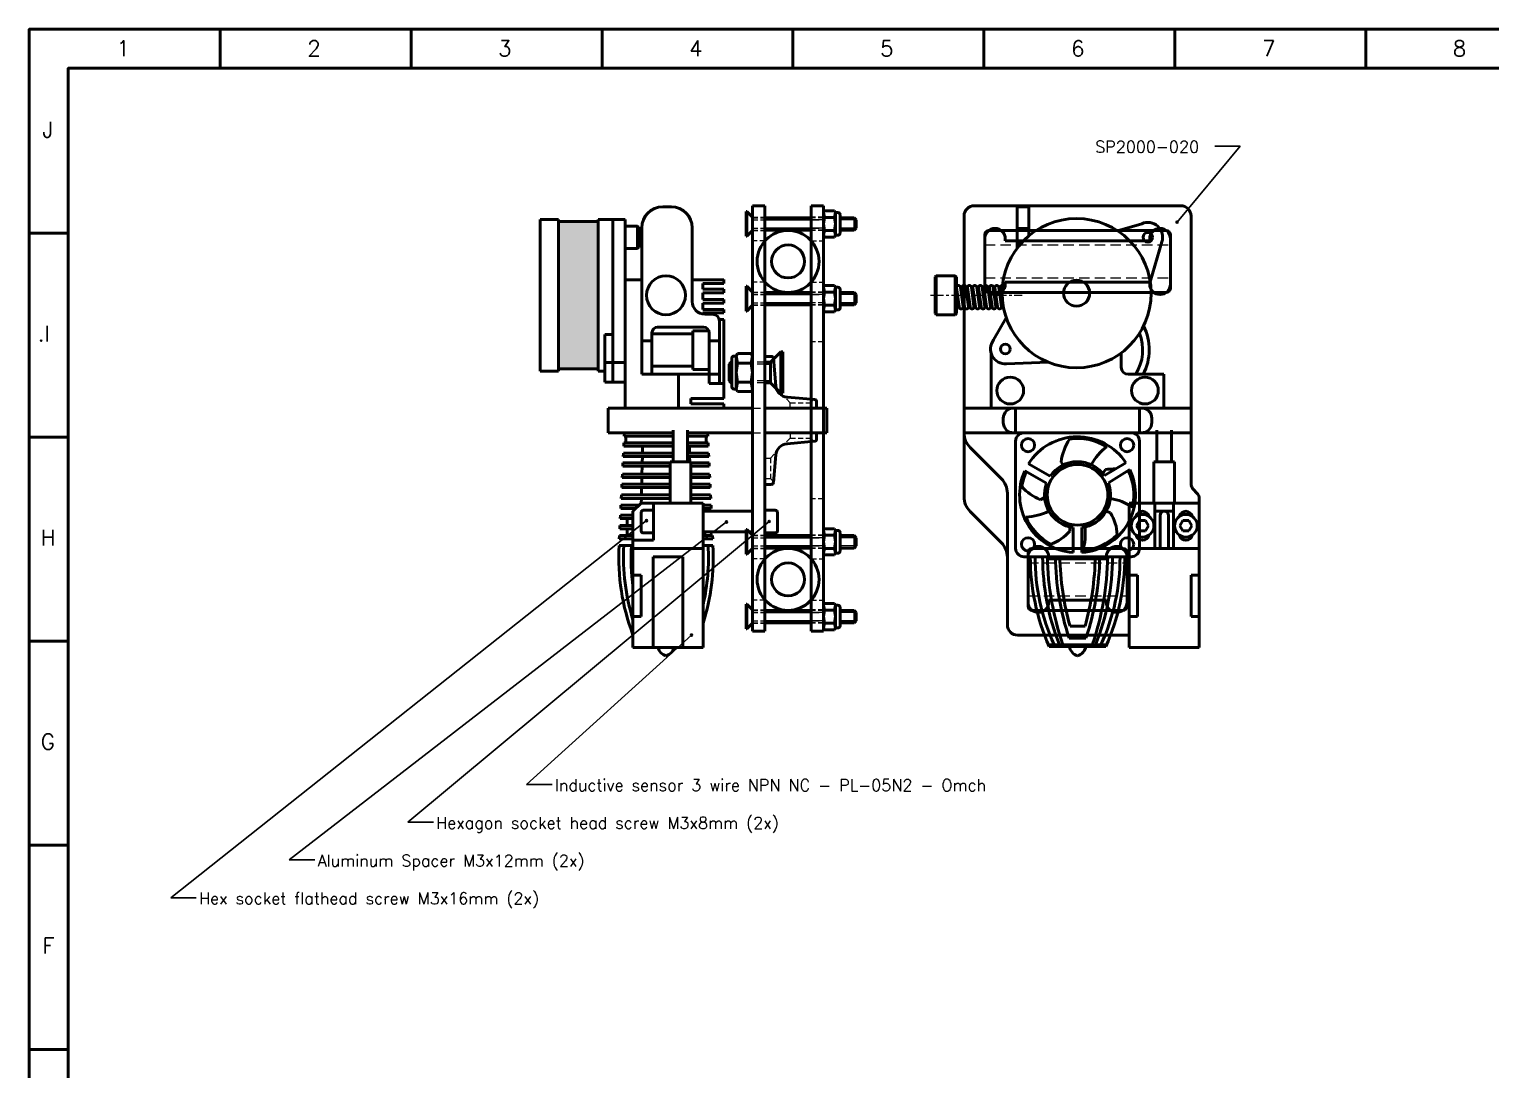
# Model space of a CAD drawing. Extents: x 22869 to 23563, y -7306 to -6812.
# Drawn here: x 22869.2 to 23223.3, y -7063.9 to -6811.9 of the extents above; entities that cross this region are included whole.
import ezdxf

# ---------------------------------------------------------------- set-up
doc = ezdxf.new("R2010")
doc.units = 0
doc.linetypes.add('CENTER', pattern=[50.8, 31.75, -6.35, 6.35, -6.35])
doc.linetypes.add('DASHED', pattern=[19.05, 12.7, -6.35])
for name, color, linetype, lineweight in [('Centro', 1, 'CENTER', 15), ('Cooler', 7, 'Continuous', 50), ('Extrusora', 4, 'Continuous', 50), ('Fixação e Transmissão', 5, 'Continuous', 50), ('Guias', 30, 'Continuous', 50), ('Hotend', 4, 'Continuous', 50), ('Linha tracejada', 254, 'DASHED', 15), ('Perfis e Cantoneiras', 2, 'Continuous', 50), ('Peças Usinadas', 120, 'Continuous', 50)]:
    doc.layers.add(name, color=color, linetype=linetype, lineweight=lineweight)
doc.layers.add('Cotas', color=90, linetype='Continuous')
doc.layers.add('Hachura', color=9, linetype='Continuous')
doc.styles.get("Standard").update_dxf_attribs({"font": 'romans.shx'})

msp = doc.modelspace()

# ---------------------------------------------------------------- hatches: boundary and pattern name
at = {"layer": 'Cotas'}
h = msp.add_hatch(color=256, dxfattribs=at)
h.dxf.hatch_style = 1
h.paths.add_polyline_path([(23147.556, -6858.635, 0.2411741), (23147.449, -6858.426, 0.6113775), (23147.039, -6858.635, 1), (23147.556, -6858.635)])
h = msp.add_hatch(color=256, dxfattribs=at)
h.dxf.hatch_style = 1
h.paths.add_polyline_path([(23018.996, -6930.908, 0.2411741), (23018.888, -6930.698, 0.6113775), (23018.479, -6930.908, 1), (23018.996, -6930.908)])
h = msp.add_hatch(color=256, dxfattribs=at)
h.dxf.hatch_style = 1
h.paths.add_polyline_path([(23038.393, -6931.235, 0.2411741), (23038.285, -6931.026, 0.6113775), (23037.876, -6931.235, 1), (23038.393, -6931.235)])
h = msp.add_hatch(color=256, dxfattribs=at)
h.dxf.hatch_style = 1
h.paths.add_polyline_path([(23048.708, -6931.107, 0.2411741), (23048.601, -6930.897, 0.6113775), (23048.191, -6931.107, 1), (23048.708, -6931.107)])
h = msp.add_hatch(color=256, dxfattribs=at)
h.dxf.hatch_style = 1
h.paths.add_polyline_path([(23029.915, -6958.63, 0.2411741), (23029.808, -6958.42, 0.6113775), (23029.398, -6958.63, 1), (23029.915, -6958.63)])
at = {"layer": 'Extrusora'}
h = msp.add_hatch(color=256, dxfattribs=at)
h.dxf.hatch_style = 1
h.paths.add_polyline_path([(22997.44, -6858.509), (22997.44, -6876.344), (23007.013, -6876.344), (23007.013, -6858.509), (22997.44, -6858.509)])
h = msp.add_hatch(color=256, dxfattribs=at)
h.dxf.hatch_style = 1
h.paths.add_polyline_path([(22997.44, -6876.344), (22997.44, -6894.178), (23007.013, -6894.178), (23007.013, -6876.344), (22997.44, -6876.344)])

# ---------------------------------------------------------------- linework, layer by layer
at = {"layer": 'Centro', "ltscale": 0.1}
msp.add_line((23087.543, -6876.344), (23109.755, -6876.344), dxfattribs=at)
at = {"layer": 'Cooler'}
for p, q in [((23108.181, -6937.651), (23108.181, -6911.651)), ((23110.181, -6909.651), (23136.181, -6909.651)), ((23138.181, -6937.651), (23138.181, -6911.651)), ((23115.685, -6921.834), (23110.381, -6918.879)), ((23116.559, -6920.148), (23111.311, -6917.151)), ((23119.714, -6917.432), (23119.208, -6916.718)), ((23129.95, -6918.565), (23129.314, -6919.501)), ((23129.708, -6920.011), (23134.894, -6916.907)), ((23130.659, -6921.786), (23135.834, -6918.563)), ((23115.204, -6925.348), (23114.154, -6925.871)), ((23130.129, -6928.633), (23131.137, -6929.041)), ((23121.338, -6932.444), (23121.338, -6933.429)), ((23122.114, -6932.588), (23122.114, -6938.652)), ((23122.114, -6932.588), (23122.114, -6938.652)), ((23122.114, -6932.588), (23122.114, -6938.652)), ((23122.114, -6932.588), (23122.114, -6938.652)), ((23124.248, -6932.588), (23124.248, -6938.652)), ((23124.248, -6932.588), (23124.248, -6938.652)), ((23124.248, -6932.588), (23124.248, -6938.652)), ((23124.248, -6932.588), (23124.248, -6938.652)), ((23124.995, -6932.451), (23124.995, -6935.42)), ((23110.181, -6939.651), (23136.181, -6939.651))]:
    msp.add_line(p, q, dxfattribs=at)
for centre, radius in [((23111.181, -6912.651), 1.6), ((23135.181, -6912.651), 1.6), ((23123.181, -6924.651), 7.34), ((23111.181, -6936.651), 1.6), ((23135.181, -6936.651), 1.6)]:
    msp.add_circle(centre, radius, dxfattribs=at)
for centre, radius, start, end in [((23110.181, -6911.651), 2, 90, 180), ((23123.181, -6924.651), 14.041, 33.46937, 147.71276), ((23132.192, -6918.32), 13.083, 146.83369, 172.96727), ((23123.181, -6924.651), 13.627, 58.55471, 98.18665), ((23136.181, -6911.651), 2, 360, 90), ((23138.163, -6923.759), 13.311, 126.25777, 151.26445), ((23123.181, -6924.651), 14.041, 155.72926, 265.64284), ((23123.181, -6924.651), 13.627, 155.87698, 171.62844), ((23123.181, -6924.651), 8.008, 35.40626, 145.78797), ((23123.181, -6924.651), 14.041, 274.35716, 25.69448), ((23132.005, -6931.375), 12.974, 88.30526, 99.11667), ((23123.181, -6924.651), 13.627, 347.27172, 25.50472), ((23118.649, -6914.92), 11.837, 220.87987, 247.68479), ((23123.181, -6924.651), 8.008, 159.40502, 262.34462), ((23123.181, -6924.651), 8.008, 277.65538, 20.96237), ((23129.439, -6937.774), 12.325, 55.19447, 82.08081), ((23109.574, -6913.975), 16.128, 273.9172, 294.44357), ((23122.44, -6934.634), 10.34, 1.6986, 32.74614), ((23123.181, -6924.651), 13.627, 203.41186, 241.73855), ((23111.985, -6924.966), 12.614, 292.09042, 317.85989), ((23123.181, -6924.651), 13.627, 275.14613, 314.75689), ((23113.189, -6934.393), 11.851, 341.14274, 355.02797), ((23110.181, -6937.651), 2, 180, 270), ((23136.181, -6937.651), 2, 270, 360)]:
    msp.add_arc(centre, radius, start, end, dxfattribs=at)
at = {"layer": 'Cotas'}
for p, q in [((23147.298, -6858.635), (23162.579, -6840.206)), ((23162.579, -6840.206), (23156.404, -6840.206)), ((23018.737, -6930.908), (22903.466, -7022.232)), ((23038.134, -6931.235), (22932.203, -7013.09)), ((23048.449, -6931.107), (22960.94, -7003.947)), ((23029.656, -6958.63), (22989.677, -6994.804)), ((22989.677, -6994.804), (22995.852, -6994.804)), ((22960.94, -7003.947), (22967.115, -7003.947)), ((22932.203, -7013.09), (22938.379, -7013.09)), ((22903.466, -7022.232), (22909.642, -7022.232))]:
    msp.add_line(p, q, dxfattribs=at)
for centre in [(23147.298, -6858.635), (23018.737, -6930.908), (23038.134, -6931.235), (23048.449, -6931.107), (23029.656, -6958.63)]:
    msp.add_circle(centre, 0.259, dxfattribs=at)
at = {"layer": 'Extrusora'}
for p, q in [((23022.668, -6854.934), (23024.765, -6854.934)), ((23108.56, -6864.904), (23108.56, -6854.934)), ((23108.56, -6854.934), (23111.365, -6854.934)), ((23111.365, -6854.934), (23111.365, -6861.963)), ((22997.44, -6857.973), (22993.013, -6857.973)), ((22993.013, -6894.715), (22993.013, -6857.973)), ((22997.44, -6894.715), (22997.44, -6857.973)), ((22997.44, -6858.509), (23007.013, -6858.509)), ((22997.44, -6858.509), (23007.013, -6858.509)), ((23007.013, -6894.715), (23007.013, -6857.973)), ((23013.551, -6857.973), (23007.013, -6857.973)), ((23010.564, -6897.356), (23010.564, -6857.973)), ((23013.551, -6897.356), (23013.551, -6857.973)), ((23013.551, -6859.578), (23016.573, -6859.578)), ((23016.573, -6859.578), (23016.855, -6859.86)), ((23016.573, -6859.578), (23016.573, -6865.05)), ((23016.855, -6859.86), (23016.855, -6864.768)), ((23017.595, -6895.468), (23017.595, -6860.007)), ((23029.837, -6877.871), (23029.837, -6860.007)), ((23111.365, -6860.133), (23108.56, -6860.133)), ((23138.758, -6859.005), (23132.859, -6860.719)), ((23016.573, -6865.05), (23013.584, -6865.05)), ((23016.855, -6864.768), (23016.573, -6865.05)), ((23108.56, -6863.635), (23109.618, -6863.635)), ((23140.807, -6873.085), (23143.624, -6863.408)), ((23013.551, -6872.57), (23017.595, -6872.57)), ((23029.837, -6872.57), (23037.455, -6872.57)), ((23037.455, -6873.488), (23037.455, -6872.521)), ((23088.961, -6871.618), (23088.679, -6871.9)), ((23088.679, -6871.9), (23088.679, -6876.344)), ((23093.544, -6871.618), (23088.961, -6871.618)), ((23088.961, -6871.618), (23088.961, -6876.344)), ((23093.826, -6871.9), (23093.544, -6871.618)), ((23093.544, -6871.618), (23093.544, -6876.344)), ((23093.826, -6876.344), (23093.826, -6871.9)), ((23032.383, -6873.488), (23037.455, -6873.488)), ((23032.383, -6874.839), (23032.383, -6873.488)), ((23032.383, -6874.839), (23037.455, -6874.839)), ((23032.383, -6875.735), (23037.455, -6875.735)), ((23032.383, -6877.323), (23032.383, -6875.735)), ((23037.455, -6875.735), (23037.455, -6874.839)), ((23088.679, -6880.787), (23088.679, -6876.344)), ((23088.961, -6881.069), (23088.961, -6876.344)), ((23093.544, -6881.069), (23093.544, -6876.344)), ((23093.826, -6876.344), (23093.826, -6880.787)), ((23093.844, -6875.239), (23093.945, -6875.239)), ((23093.85, -6874.557), (23094.488, -6879.167)), ((23094.793, -6874.413), (23095.431, -6879.027)), ((23094.907, -6875.239), (23095.275, -6875.239)), ((23095.18, -6874.557), (23095.819, -6879.167)), ((23096.123, -6874.413), (23096.762, -6879.027)), ((23096.237, -6875.239), (23096.605, -6875.239)), ((23096.51, -6874.557), (23097.149, -6879.167)), ((23097.453, -6874.413), (23098.092, -6879.027)), ((23097.567, -6875.239), (23097.935, -6875.239)), ((23097.841, -6874.557), (23098.479, -6879.167)), ((23098.783, -6874.413), (23099.422, -6879.027)), ((23098.897, -6875.239), (23099.265, -6875.239)), ((23099.171, -6874.557), (23099.809, -6879.167)), ((23100.113, -6874.413), (23100.752, -6879.027)), ((23100.228, -6875.239), (23100.595, -6875.239)), ((23100.501, -6874.557), (23101.139, -6879.167)), ((23101.443, -6874.413), (23102.082, -6879.027)), ((23101.558, -6875.239), (23101.925, -6875.239)), ((23101.831, -6874.557), (23102.469, -6879.167)), ((23102.773, -6874.413), (23103.412, -6879.027)), ((23102.888, -6875.239), (23103.255, -6875.239)), ((23103.161, -6874.557), (23103.799, -6879.167)), ((23104.104, -6874.413), (23104.742, -6879.027)), ((23104.218, -6875.239), (23104.586, -6875.239)), ((23104.491, -6874.557), (23105.129, -6879.167)), ((23032.383, -6877.323), (23037.455, -6877.323)), ((23032.383, -6878.218), (23037.455, -6878.218)), ((23032.383, -6879.747), (23032.383, -6878.218)), ((23032.383, -6879.747), (23037.455, -6879.747)), ((23037.455, -6878.218), (23037.455, -6877.323)), ((23037.455, -6880.603), (23037.455, -6879.747)), ((23093.844, -6877.448), (23094.251, -6877.448)), ((23095.213, -6877.448), (23095.581, -6877.448)), ((23096.543, -6877.448), (23096.911, -6877.448)), ((23097.873, -6877.448), (23098.241, -6877.448)), ((23099.203, -6877.448), (23099.571, -6877.448)), ((23100.533, -6877.448), (23100.901, -6877.448)), ((23101.863, -6877.448), (23102.231, -6877.448)), ((23103.193, -6877.448), (23103.561, -6877.448)), ((23104.524, -6877.448), (23104.891, -6877.448)), ((23032.383, -6880.603), (23037.455, -6880.603)), ((23032.383, -6880.873), (23032.383, -6880.603)), ((23034.75, -6880.914), (23032.881, -6880.914)), ((23036.387, -6882.18), (23037.455, -6882.18)), ((23036.441, -6897.675), (23036.441, -6882.605)), ((23037.455, -6897.675), (23037.455, -6882.18)), ((23088.961, -6881.069), (23088.679, -6880.787)), ((23093.544, -6881.069), (23088.961, -6881.069)), ((23093.826, -6880.787), (23093.544, -6881.069)), ((23102.846, -6887.16), (23105.918, -6881.841)), ((23008.637, -6897.356), (23008.637, -6885.833)), ((23008.637, -6885.833), (23010.564, -6885.833)), ((23020.075, -6895.468), (23020.075, -6885.448)), ((23020.075, -6885.697), (23029.993, -6885.697)), ((23032.586, -6884.073), (23021.45, -6884.073)), ((23029.993, -6894.286), (23029.993, -6884.916)), ((23029.993, -6884.916), (23033.854, -6884.916)), ((23033.961, -6897.675), (23033.961, -6885.448)), ((23017.595, -6887.347), (23020.075, -6887.347)), ((23033.961, -6887.347), (23036.441, -6887.347)), ((23102.267, -6895.468), (23102.267, -6890.433)), ((23133.747, -6893.777), (23133.747, -6890.307)), ((22997.44, -6894.178), (23007.013, -6894.178)), ((23008.637, -6892.591), (23013.551, -6892.591)), ((23020.075, -6893.505), (23029.993, -6893.505)), ((23029.993, -6894.286), (23033.961, -6894.286)), ((23116.031, -6892.51), (23105.961, -6892.937)), ((22997.44, -6894.715), (22993.013, -6894.715)), ((23008.637, -6894.715), (23007.013, -6894.715)), ((23013.551, -6897.356), (23008.637, -6897.356)), ((23013.551, -6897.356), (23013.551, -6903.651)), ((23036.441, -6895.468), (23017.595, -6895.468)), ((23026.486, -6903.651), (23026.486, -6895.468)), ((23033.961, -6897.675), (23037.455, -6897.675)), ((23037.455, -6901.343), (23037.455, -6897.675)), ((23102.267, -6903.651), (23102.267, -6895.468)), ((23144.095, -6895.468), (23135.438, -6895.468)), ((23144.095, -6903.651), (23144.095, -6895.468)), ((23029.475, -6901.343), (23029.475, -6902.629)), ((23029.475, -6901.343), (23037.455, -6901.343)), ((23013.551, -6903.651), (23037.455, -6903.651)), ((23029.475, -6902.629), (23037.455, -6902.629)), ((23037.455, -6903.651), (23037.455, -6902.629)), ((23102.267, -6903.651), (23123.181, -6903.651)), ((23144.095, -6903.651), (23123.181, -6903.651))]:
    msp.add_line(p, q, dxfattribs=at)
for centre, radius in [((23140.205, -6862.295), 1.162), ((23023.469, -6876.344), 4.725), ((23105.696, -6889.352), 1.162), ((23106.864, -6899.406), 3.249), ((23139.498, -6899.406), 3.249)]:
    msp.add_circle(centre, radius, dxfattribs=at)
for centre, radius, start, end in [((23022.668, -6860.007), 5.072, 90, 180), ((23024.765, -6860.007), 5.072, 0, 90), ((23140.205, -6862.295), 3.595, 341.97764, 113.74619), ((23094.311, -6874.416), 0.482, 0.32168, 197.08828), ((23095.641, -6874.416), 0.482, 0.32168, 197.08828), ((23096.971, -6874.416), 0.482, 0.32168, 197.08828), ((23098.301, -6874.416), 0.482, 0.32168, 197.08828), ((23099.631, -6874.416), 0.482, 0.32168, 197.08828), ((23100.961, -6874.416), 0.482, 0.32168, 197.08828), ((23102.292, -6874.416), 0.482, 0.32168, 197.08828), ((23103.622, -6874.416), 0.482, 0.32168, 197.08828), ((23104.952, -6874.416), 0.482, 86.00924, 197.08828), ((23032.881, -6877.871), 3.043, 180, 270), ((23094.97, -6879.167), 0.482, 179.94031, 16.90878), ((23096.3, -6879.167), 0.482, 179.94031, 16.90878), ((23097.631, -6879.167), 0.482, 179.94031, 16.90878), ((23098.961, -6879.167), 0.482, 179.94031, 16.90878), ((23100.291, -6879.167), 0.482, 179.94031, 16.90878), ((23101.621, -6879.167), 0.482, 179.94031, 16.90878), ((23102.951, -6879.167), 0.482, 179.94031, 16.90878), ((23104.281, -6879.167), 0.482, 179.94031, 16.90878), ((23105.611, -6879.167), 0.482, 179.94031, 224.06022), ((23034.75, -6882.605), 1.691, 360, 90), ((23021.45, -6885.448), 1.375, 90, 180), ((23032.586, -6885.448), 1.375, 360, 90), ((23105.696, -6889.352), 3.595, 142.44857, 274.21713), ((23127.726, -6889.542), 11.235, 328.16737, 21.1052), ((23127.726, -6889.542), 12.818, 332.46597, 26.75088), ((23135.438, -6893.777), 1.691, 180, 270)]:
    msp.add_arc(centre, radius, start, end, dxfattribs=at)
at = {"layer": 'Fixação e Transmissão', "ltscale": 0.1}
for p, q in [((23043.055, -6856.051), (23042.855, -6856.051)), ((23043.055, -6862.051), (23042.855, -6862.051)), ((23043.055, -6874.151), (23042.855, -6874.151)), ((23043.055, -6880.151), (23042.855, -6880.151)), ((23051.755, -6890.051), (23051.255, -6890.051)), ((23048.755, -6892.551), (23048.755, -6897.551)), ((23051.755, -6900.051), (23051.255, -6900.051)), ((23020.469, -6928.403), (23017.969, -6928.403)), ((23047.455, -6928.403), (23049.955, -6928.403)), ((23043.055, -6933.051), (23042.855, -6933.051)), ((23139.653, -6930.903), (23138.21, -6930.903)), ((23148.71, -6930.903), (23150.153, -6930.903)), ((23020.469, -6933.903), (23017.969, -6933.903)), ((23047.455, -6933.903), (23049.955, -6933.903)), ((23139.653, -6933.403), (23138.21, -6933.403)), ((23148.71, -6933.403), (23150.153, -6933.403)), ((23043.055, -6939.051), (23042.855, -6939.051)), ((23043.055, -6951.151), (23042.855, -6951.151)), ((23043.055, -6957.151), (23042.855, -6957.151))]:
    msp.add_line(p, q, dxfattribs=at)
at = {"layer": 'Fixação e Transmissão'}
for p, q in [((23042.855, -6862.051), (23042.855, -6856.051)), ((23043.055, -6862.051), (23043.055, -6856.051)), ((23044.455, -6857.451), (23043.055, -6856.051)), ((23058.636, -6857.551), (23047.455, -6857.551)), ((23061.636, -6856.301), (23061.881, -6855.876)), ((23061.636, -6856.301), (23061.881, -6857.463)), ((23061.636, -6861.801), (23061.636, -6856.301)), ((23061.881, -6857.463), (23061.636, -6859.051)), ((23061.881, -6855.876), (23064.29, -6855.876)), ((23061.881, -6857.463), (23064.29, -6857.463)), ((23064.536, -6856.301), (23064.29, -6855.876)), ((23064.536, -6856.301), (23064.29, -6857.463)), ((23064.29, -6857.463), (23064.536, -6859.051)), ((23064.536, -6856.301), (23065.136, -6856.301)), ((23064.536, -6861.801), (23064.536, -6856.301)), ((23065.636, -6861.301), (23065.636, -6856.801)), ((23069.055, -6857.551), (23065.636, -6857.551)), ((23069.555, -6858.051), (23069.055, -6857.551)), ((23069.555, -6858.051), (23069.555, -6860.051)), ((23044.455, -6860.651), (23043.055, -6862.051)), ((23058.636, -6860.551), (23047.455, -6860.551)), ((23061.881, -6860.639), (23061.636, -6859.051)), ((23061.636, -6861.801), (23061.881, -6860.639)), ((23061.636, -6861.801), (23061.881, -6862.226)), ((23061.881, -6860.639), (23064.29, -6860.639)), ((23061.881, -6862.226), (23064.29, -6862.226)), ((23064.29, -6860.639), (23064.536, -6859.051)), ((23064.536, -6861.801), (23064.29, -6860.639)), ((23064.536, -6861.801), (23064.29, -6862.226)), ((23064.536, -6861.801), (23065.136, -6861.801)), ((23069.055, -6860.551), (23065.636, -6860.551)), ((23069.555, -6860.051), (23069.055, -6860.551)), ((23042.855, -6874.151), (23042.855, -6880.151)), ((23043.055, -6874.151), (23043.055, -6880.151)), ((23044.455, -6875.551), (23043.055, -6874.151)), ((23058.636, -6875.651), (23047.455, -6875.651)), ((23061.636, -6874.401), (23061.881, -6873.976)), ((23061.636, -6874.401), (23061.881, -6875.563)), ((23061.636, -6874.401), (23061.636, -6879.901)), ((23061.881, -6875.563), (23061.636, -6877.151)), ((23061.881, -6873.976), (23064.29, -6873.976)), ((23061.881, -6875.563), (23064.29, -6875.563)), ((23064.536, -6874.401), (23064.29, -6873.976)), ((23064.536, -6874.401), (23064.29, -6875.563)), ((23064.29, -6875.563), (23064.536, -6877.151)), ((23064.536, -6874.401), (23065.136, -6874.401)), ((23064.536, -6874.401), (23064.536, -6879.901)), ((23065.636, -6874.901), (23065.636, -6879.401)), ((23069.055, -6875.651), (23065.636, -6875.651)), ((23069.555, -6876.151), (23069.055, -6875.651)), ((23069.555, -6876.151), (23069.555, -6878.151)), ((23044.455, -6878.751), (23043.055, -6880.151)), ((23058.636, -6878.651), (23047.455, -6878.651)), ((23061.881, -6878.739), (23061.636, -6877.151)), ((23061.636, -6879.901), (23061.881, -6878.739)), ((23061.636, -6879.901), (23061.881, -6880.326)), ((23061.881, -6878.739), (23064.29, -6878.739)), ((23064.29, -6878.739), (23064.536, -6877.151)), ((23064.536, -6879.901), (23064.29, -6878.739)), ((23064.536, -6879.901), (23064.29, -6880.326)), ((23064.536, -6879.901), (23065.136, -6879.901)), ((23069.055, -6878.651), (23065.636, -6878.651)), ((23069.555, -6878.151), (23069.055, -6878.651)), ((23061.881, -6880.326), (23064.29, -6880.326)), ((23040.455, -6891.051), (23040.813, -6890.432)), ((23044.098, -6890.432), (23040.813, -6890.432)), ((23044.455, -6891.051), (23044.098, -6890.432)), ((23051.255, -6890.051), (23048.755, -6892.551)), ((23039.255, -6892.551), (23038.755, -6893.051)), ((23038.755, -6897.051), (23038.755, -6893.051)), ((23039.455, -6892.551), (23039.255, -6892.551)), ((23039.455, -6898.551), (23039.455, -6891.551)), ((23040.455, -6891.051), (23039.955, -6891.051)), ((23040.455, -6891.051), (23040.813, -6892.742)), ((23040.455, -6899.051), (23040.455, -6891.051)), ((23040.813, -6892.742), (23040.455, -6895.051)), ((23044.098, -6892.742), (23040.813, -6892.742)), ((23044.455, -6891.051), (23044.098, -6892.742)), ((23044.098, -6892.742), (23044.455, -6895.051)), ((23044.455, -6899.051), (23044.455, -6891.051)), ((23048.755, -6892.551), (23047.455, -6892.551)), ((23039.255, -6897.551), (23038.755, -6897.051)), ((23039.455, -6897.551), (23039.255, -6897.551)), ((23040.813, -6897.36), (23040.455, -6895.051)), ((23040.455, -6899.051), (23040.813, -6897.36)), ((23044.098, -6897.36), (23040.813, -6897.36)), ((23044.098, -6897.36), (23044.455, -6895.051)), ((23044.455, -6899.051), (23044.098, -6897.36)), ((23048.755, -6897.551), (23047.455, -6897.551)), ((23051.255, -6900.051), (23048.755, -6897.551)), ((23040.455, -6899.051), (23039.955, -6899.051)), ((23040.455, -6899.051), (23040.813, -6899.67)), ((23044.098, -6899.67), (23040.813, -6899.67)), ((23044.455, -6899.051), (23044.098, -6899.67)), ((23025.219, -6916.653), (23025.219, -6908.979)), ((23028.719, -6916.653), (23028.719, -6908.979)), ((23142.431, -6916.653), (23142.431, -6908.979)), ((23145.931, -6916.653), (23145.931, -6908.979)), ((23024.469, -6926.653), (23024.469, -6916.653)), ((23024.469, -6916.653), (23029.469, -6916.653)), ((23029.469, -6926.653), (23029.469, -6916.653)), ((23141.681, -6926.653), (23141.681, -6916.653)), ((23141.681, -6916.653), (23146.681, -6916.653)), ((23146.681, -6926.653), (23146.681, -6916.653)), ((23015.469, -6928.653), (23017.469, -6926.653)), ((23015.469, -6961.653), (23015.469, -6928.653)), ((23017.469, -6926.653), (23032.469, -6926.653)), ((23017.469, -6928.903), (23017.469, -6933.403)), ((23020.469, -6935.653), (23020.469, -6926.653)), ((23020.469, -6928.403), (23020.469, -6933.903)), ((23032.469, -6961.653), (23032.469, -6926.653)), ((23047.455, -6933.903), (23047.455, -6928.403)), ((23050.455, -6933.403), (23050.455, -6928.903)), ((23135.681, -6961.653), (23135.681, -6926.653)), ((23135.681, -6926.653), (23152.681, -6926.653)), ((23141.931, -6937.653), (23141.931, -6926.653)), ((23141.931, -6928.653), (23146.431, -6928.653)), ((23143.181, -6937.653), (23143.181, -6929.653)), ((23145.181, -6937.653), (23145.181, -6929.653)), ((23146.431, -6937.653), (23146.431, -6926.653)), ((23152.681, -6961.653), (23152.681, -6926.653)), ((23042.855, -6939.051), (23042.855, -6933.051)), ((23043.055, -6939.051), (23043.055, -6933.051)), ((23044.455, -6934.451), (23043.055, -6933.051)), ((23061.636, -6933.301), (23061.881, -6932.876)), ((23061.636, -6933.301), (23061.881, -6934.463)), ((23061.636, -6938.801), (23061.636, -6933.301)), ((23061.881, -6932.876), (23064.29, -6932.876)), ((23064.536, -6933.301), (23064.29, -6932.876)), ((23064.536, -6933.301), (23064.29, -6934.463)), ((23064.536, -6933.301), (23065.136, -6933.301)), ((23064.536, -6938.801), (23064.536, -6933.301)), ((23138.21, -6930.903), (23137.488, -6932.153)), ((23138.21, -6933.403), (23137.488, -6932.153)), ((23139.653, -6930.903), (23140.375, -6932.153)), ((23139.653, -6933.403), (23140.375, -6932.153)), ((23148.71, -6930.903), (23147.988, -6932.153)), ((23148.71, -6933.403), (23147.988, -6932.153)), ((23150.153, -6930.903), (23150.875, -6932.153)), ((23150.153, -6933.403), (23150.875, -6932.153)), ((23015.469, -6935.653), (23020.469, -6935.653)), ((23058.636, -6934.551), (23047.455, -6934.551)), ((23061.881, -6934.463), (23061.636, -6936.051)), ((23061.881, -6937.639), (23061.636, -6936.051)), ((23061.881, -6934.463), (23064.29, -6934.463)), ((23064.29, -6934.463), (23064.536, -6936.051)), ((23064.29, -6937.639), (23064.536, -6936.051)), ((23065.636, -6938.301), (23065.636, -6933.801)), ((23069.055, -6934.551), (23065.636, -6934.551)), ((23069.555, -6935.051), (23069.055, -6934.551)), ((23069.555, -6935.051), (23069.555, -6937.051)), ((23015.469, -6937.653), (23032.469, -6937.653)), ((23020.369, -6939.653), (23027.569, -6939.653)), ((23020.369, -6961.653), (23020.369, -6939.653)), ((23027.569, -6961.653), (23027.569, -6939.653)), ((23044.455, -6937.651), (23043.055, -6939.051)), ((23058.636, -6937.551), (23047.455, -6937.551)), ((23061.636, -6938.801), (23061.881, -6937.639)), ((23061.636, -6938.801), (23061.881, -6939.226)), ((23061.881, -6937.639), (23064.29, -6937.639)), ((23061.881, -6939.226), (23064.29, -6939.226)), ((23064.536, -6938.801), (23064.29, -6937.639)), ((23064.536, -6938.801), (23064.29, -6939.226)), ((23064.536, -6938.801), (23065.136, -6938.801)), ((23069.055, -6937.551), (23065.636, -6937.551)), ((23069.555, -6937.051), (23069.055, -6937.551)), ((23135.681, -6937.653), (23152.681, -6937.653)), ((23015.469, -6944.153), (23017.469, -6944.153)), ((23017.469, -6954.153), (23017.469, -6944.153)), ((23135.681, -6944.153), (23137.681, -6944.153)), ((23137.681, -6954.153), (23137.681, -6944.153)), ((23150.681, -6954.153), (23150.681, -6944.153)), ((23152.681, -6944.153), (23150.681, -6944.153)), ((23061.636, -6951.401), (23061.881, -6950.976)), ((23061.881, -6950.976), (23064.29, -6950.976)), ((23064.536, -6951.401), (23064.29, -6950.976)), ((23015.469, -6954.153), (23017.469, -6954.153)), ((23042.855, -6951.151), (23042.855, -6957.151)), ((23043.055, -6951.151), (23043.055, -6957.151)), ((23044.455, -6952.551), (23043.055, -6951.151)), ((23058.636, -6952.651), (23047.455, -6952.651)), ((23061.636, -6951.401), (23061.881, -6952.563)), ((23061.636, -6951.401), (23061.636, -6956.901)), ((23061.881, -6952.563), (23061.636, -6954.151)), ((23061.881, -6955.739), (23061.636, -6954.151)), ((23061.881, -6952.563), (23064.29, -6952.563)), ((23064.536, -6951.401), (23064.29, -6952.563)), ((23064.29, -6952.563), (23064.536, -6954.151)), ((23064.29, -6955.739), (23064.536, -6954.151)), ((23064.536, -6951.401), (23065.136, -6951.401)), ((23064.536, -6951.401), (23064.536, -6956.901)), ((23065.636, -6951.901), (23065.636, -6956.401)), ((23069.055, -6952.651), (23065.636, -6952.651)), ((23069.555, -6953.151), (23069.055, -6952.651)), ((23069.555, -6953.151), (23069.555, -6955.151)), ((23135.681, -6954.153), (23137.681, -6954.153)), ((23152.681, -6954.153), (23150.681, -6954.153)), ((23044.455, -6955.751), (23043.055, -6957.151)), ((23058.636, -6955.651), (23047.455, -6955.651)), ((23061.636, -6956.901), (23061.881, -6955.739)), ((23061.636, -6956.901), (23061.881, -6957.326)), ((23061.881, -6955.739), (23064.29, -6955.739)), ((23061.881, -6957.326), (23064.29, -6957.326)), ((23064.536, -6956.901), (23064.29, -6955.739)), ((23064.536, -6956.901), (23064.29, -6957.326)), ((23064.536, -6956.901), (23065.136, -6956.901)), ((23069.055, -6955.651), (23065.636, -6955.651)), ((23069.555, -6955.151), (23069.055, -6955.651)), ((23015.469, -6961.653), (23032.469, -6961.653)), ((23135.681, -6961.653), (23152.681, -6961.653))]:
    msp.add_line(p, q, dxfattribs=at)
at = {"layer": 'Fixação e Transmissão', "flags": 128}
for points in [[(23051.255, -6900.051), (23051.255, -6890.051)], [(23051.755, -6900.051), (23051.755, -6890.051)], [(23032.469, -6933.653), (23032.469, -6928.653), (23044.469, -6928.653), (23044.469, -6933.653), (23043.657, -6933.653)], [(23042.855, -6933.653), (23032.469, -6933.653)]]:
    msp.add_lwpolyline(points, dxfattribs=at)
at = {"layer": 'Fixação e Transmissão'}
for centre in [(23138.931, -6932.153), (23149.431, -6932.153)]:
    msp.add_circle(centre, 2.75, dxfattribs=at)
for centre, radius, start, end in [((23065.136, -6856.801), 0.5, 360, 90), ((23065.136, -6861.301), 0.5, 270, 360), ((23065.136, -6874.901), 0.5, 360, 90), ((23065.136, -6879.401), 0.5, 270, 360), ((23039.955, -6891.551), 0.5, 90, 180), ((23039.955, -6898.551), 0.5, 180, 270), ((23017.969, -6928.903), 0.5, 90, 180), ((23049.955, -6928.903), 0.5, 0, 90), ((23138.931, -6930.253), 1.6, 13.23995, 166.76005), ((23144.181, -6929.653), 1, 0, 180), ((23149.431, -6930.253), 1.6, 13.23995, 166.76005), ((23065.136, -6933.801), 0.5, 360, 90), ((23017.969, -6933.403), 0.5, 180, 270), ((23049.955, -6933.403), 0.5, 270, 360), ((23138.931, -6934.053), 1.6, 193.23995, 346.76005), ((23149.431, -6934.053), 1.6, 193.23995, 346.76005), ((23065.136, -6938.301), 0.5, 270, 360), ((23065.136, -6951.901), 0.5, 360, 90), ((23065.136, -6956.401), 0.5, 270, 360)]:
    msp.add_arc(centre, radius, start, end, dxfattribs=at)
at = {"layer": 'Guias'}
for p, q in [((23100.681, -6861.651), (23100.681, -6868.151)), ((23144.681, -6860.651), (23101.681, -6860.651)), ((23145.681, -6874.651), (23145.681, -6861.651)), ((23100.681, -6874.651), (23100.681, -6868.151)), ((23144.681, -6875.651), (23101.681, -6875.651)), ((23111.181, -6938.651), (23111.181, -6945.151)), ((23134.181, -6937.651), (23112.181, -6937.651)), ((23135.181, -6951.651), (23135.181, -6938.651)), ((23111.181, -6951.651), (23111.181, -6945.151)), ((23134.181, -6952.651), (23112.181, -6952.651))]:
    msp.add_line(p, q, dxfattribs=at)
for centre, radius in [((23053.046, -6868.151), 7.5), ((23053.046, -6868.151), 4), ((23053.046, -6945.151), 7.5), ((23053.046, -6945.151), 4)]:
    msp.add_circle(centre, radius, dxfattribs=at)
for centre, start, end in [((23101.681, -6861.651), 90, 180), ((23144.681, -6861.651), 0, 90), ((23101.681, -6874.651), 180, 270), ((23144.681, -6874.651), 270, 360), ((23112.181, -6938.651), 90, 180), ((23134.181, -6938.651), 0, 90), ((23112.181, -6951.651), 180, 270), ((23134.181, -6951.651), 270, 360)]:
    msp.add_arc(centre, 1, start, end, dxfattribs=at)
at = {"layer": 'Hachura'}
for p, q in [((23060.546, -6858.051), (23047.455, -6858.051)), ((23060.546, -6860.051), (23047.455, -6860.051)), ((23060.546, -6876.151), (23047.455, -6876.151)), ((23058.636, -6878.151), (23047.455, -6878.151)), ((23039.455, -6893.051), (23038.755, -6893.051)), ((23039.255, -6897.551), (23039.255, -6892.551)), ((23048.755, -6893.051), (23047.455, -6893.051)), ((23039.455, -6897.051), (23038.755, -6897.051)), ((23048.755, -6897.051), (23047.455, -6897.051)), ((23060.546, -6935.051), (23047.455, -6935.051)), ((23060.546, -6937.051), (23047.455, -6937.051)), ((23060.546, -6953.151), (23047.455, -6953.151)), ((23060.546, -6955.151), (23047.455, -6955.151))]:
    msp.add_line(p, q, dxfattribs=at)
at = {"layer": 'Hotend'}
for p, q in [((23013.343, -6910.474), (23013.383, -6909.651)), ((23023.469, -6910.474), (23013.343, -6910.474)), ((23023.469, -6909.651), (23013.383, -6909.651)), ((23013.711, -6912.079), (23013.711, -6910.474)), ((23023.469, -6909.651), (23025.219, -6909.651)), ((23023.469, -6910.474), (23025.219, -6910.474)), ((23028.719, -6909.651), (23033.555, -6909.651)), ((23028.719, -6910.474), (23033.594, -6910.474)), ((23033.227, -6912.079), (23033.227, -6910.474)), ((23033.594, -6910.474), (23033.555, -6909.651)), ((23013.106, -6915.377), (23013.146, -6914.555)), ((23023.469, -6915.377), (23013.106, -6915.377)), ((23023.469, -6914.555), (23013.146, -6914.555)), ((23013.226, -6912.902), (23013.266, -6912.079)), ((23023.469, -6912.902), (23013.226, -6912.902)), ((23023.469, -6912.079), (23013.266, -6912.079)), ((23017.738, -6915.377), (23017.703, -6916.927)), ((23017.794, -6912.902), (23017.757, -6914.555)), ((23023.469, -6912.079), (23025.219, -6912.079)), ((23023.469, -6912.902), (23025.219, -6912.902)), ((23023.469, -6914.555), (23025.219, -6914.555)), ((23023.469, -6915.377), (23025.219, -6915.377)), ((23028.719, -6912.079), (23033.672, -6912.079)), ((23028.719, -6912.902), (23033.712, -6912.902)), ((23028.719, -6914.555), (23033.792, -6914.555)), ((23028.719, -6915.377), (23033.831, -6915.377)), ((23029.144, -6912.902), (23029.181, -6914.555)), ((23029.2, -6915.377), (23029.228, -6916.653)), ((23033.712, -6912.902), (23033.672, -6912.079)), ((23033.831, -6915.377), (23033.792, -6914.555)), ((23012.992, -6917.75), (23013.031, -6916.927)), ((23023.469, -6917.75), (23012.992, -6917.75)), ((23023.469, -6916.927), (23013.031, -6916.927)), ((23017.684, -6917.75), (23017.642, -6919.633)), ((23023.469, -6916.927), (23024.469, -6916.927)), ((23023.469, -6917.75), (23024.469, -6917.75)), ((23029.469, -6916.927), (23033.906, -6916.927)), ((23029.469, -6917.75), (23033.946, -6917.75)), ((23033.946, -6917.75), (23033.906, -6916.927)), ((23012.743, -6922.905), (23012.782, -6922.082)), ((23023.469, -6922.082), (23012.782, -6922.082)), ((23012.861, -6920.455), (23012.901, -6919.633)), ((23023.469, -6920.455), (23012.861, -6920.455)), ((23023.469, -6919.633), (23012.901, -6919.633)), ((23017.623, -6920.455), (23017.587, -6922.082)), ((23023.469, -6919.633), (23024.469, -6919.633)), ((23023.469, -6920.455), (23024.469, -6920.455)), ((23023.469, -6922.082), (23024.469, -6922.082)), ((23029.469, -6919.633), (23034.037, -6919.633)), ((23029.469, -6920.455), (23034.077, -6920.455)), ((23029.469, -6922.082), (23034.155, -6922.082)), ((23034.077, -6920.455), (23034.037, -6919.633)), ((23034.195, -6922.905), (23034.155, -6922.082)), ((23012.616, -6925.521), (23012.656, -6924.698)), ((23023.469, -6925.521), (23012.616, -6925.521)), ((23023.469, -6924.698), (23012.656, -6924.698)), ((23023.469, -6922.905), (23012.743, -6922.905)), ((23017.509, -6925.521), (23017.483, -6926.653)), ((23017.568, -6922.905), (23017.528, -6924.698)), ((23023.469, -6922.905), (23024.469, -6922.905)), ((23023.469, -6924.698), (23024.469, -6924.698)), ((23023.469, -6925.521), (23024.469, -6925.521)), ((23029.469, -6922.905), (23034.195, -6922.905)), ((23029.469, -6924.698), (23034.282, -6924.698)), ((23029.469, -6925.521), (23034.321, -6925.521)), ((23034.321, -6925.521), (23034.282, -6924.698)), ((23012.379, -6930.423), (23012.419, -6929.6)), ((23015.469, -6929.6), (23012.419, -6929.6)), ((23012.498, -6927.961), (23012.538, -6927.139)), ((23016.16, -6927.961), (23012.498, -6927.961)), ((23016.983, -6927.139), (23012.538, -6927.139)), ((23032.469, -6927.139), (23034.4, -6927.139)), ((23032.469, -6927.961), (23034.439, -6927.961)), ((23034.439, -6927.961), (23034.4, -6927.139)), ((23012.26, -6932.881), (23012.3, -6932.058)), ((23015.469, -6932.881), (23012.26, -6932.881)), ((23015.469, -6932.058), (23012.3, -6932.058)), ((23015.469, -6930.423), (23012.379, -6930.423)), ((23014.089, -6932.058), (23014.089, -6930.423)), ((23014.089, -6934.501), (23014.089, -6932.881)), ((23012.142, -6935.324), (23012.182, -6934.501)), ((23015.469, -6935.324), (23012.142, -6935.324)), ((23015.469, -6934.501), (23012.182, -6934.501)), ((23032.469, -6934.501), (23034.755, -6934.501)), ((23032.469, -6935.324), (23034.795, -6935.324)), ((23032.848, -6934.501), (23032.848, -6933.653)), ((23034.795, -6935.324), (23034.755, -6934.501)), ((23012.096, -6936.954), (23015.469, -6936.954)), ((23034.841, -6936.954), (23032.469, -6936.954)), ((23121.366, -6956.51), (23123.181, -6956.51)), ((23124.996, -6956.51), (23123.181, -6956.51)), ((23123.181, -6960.998), (23116.149, -6960.998)), ((23116.326, -6961.401), (23123.181, -6961.401)), ((23117.531, -6960.998), (23117.933, -6961.401)), ((23118.811, -6960.998), (23119.213, -6961.401)), ((23119.618, -6960.998), (23120.021, -6961.401)), ((23121.143, -6959.363), (23123.181, -6959.363)), ((23125.22, -6959.363), (23123.181, -6959.363)), ((23123.181, -6960.998), (23130.214, -6960.998)), ((23130.036, -6961.401), (23123.181, -6961.401)), ((23126.744, -6960.998), (23126.342, -6961.401)), ((23127.552, -6960.998), (23127.149, -6961.401)), ((23128.832, -6960.998), (23128.429, -6961.401))]:
    msp.add_line(p, q, dxfattribs=at)
for centre, radius, start, end in [((23065.145, -6939.793), 53.124, 176.93703, 200.75738), ((23063.464, -6939.903), 50.285, 176.63823, 197.35628), ((23072.678, -6939.677), 57.666, 177.29403, 187.21949), ((22981.793, -6939.793), 53.124, 342.53746, 3.06297), ((22983.473, -6939.903), 50.285, 346.99614, 3.36177), ((23164.857, -6939.793), 53.124, 179.84699, 204.00078), ((23163.177, -6939.903), 50.285, 179.71289, 204.80428), ((23172.39, -6939.677), 57.666, 179.97445, 201.69981), ((23185.446, -6938.439), 69.586, 180.99787, 198.91671), ((23183.373, -6938.665), 65.582, 180.86137, 198.39702), ((23184.474, -6938.665), 65.582, 180.86137, 195.78968), ((23061.889, -6938.665), 65.582, 344.21032, 359.13863), ((23062.989, -6938.665), 65.582, 341.60298, 359.13863), ((23060.916, -6938.439), 69.586, 341.08329, 359.00213), ((23073.972, -6939.677), 57.666, 338.30019, 0.02555), ((23083.186, -6939.903), 50.285, 335.19572, 0.28711), ((23081.505, -6939.793), 53.124, 335.99922, 0.15301), ((23124.021, -6960.895), 2.882, 189.53156, 253.0677), ((23122.342, -6960.895), 2.882, 286.9323, 350.46844), ((23024.308, -6960.895), 2.882, 195.23645, 253.0677), ((23024.308, -6960.895), 2.882, 195.23645, 253.0677), ((23024.308, -6960.895), 2.882, 195.23645, 253.0677), ((23022.629, -6960.895), 2.882, 286.9323, 344.76355), ((23022.629, -6960.895), 2.882, 286.9323, 344.76355), ((23022.629, -6960.895), 2.882, 286.9323, 344.76355)]:
    msp.add_arc(centre, radius, start, end, dxfattribs=at)
at = {"layer": 'Linha tracejada', "ltscale": 0.1}
for p, q in [((23044.555, -6857.551), (23044.455, -6857.451)), ((23044.455, -6857.451), (23047.455, -6857.451)), ((23044.455, -6857.551), (23047.455, -6857.551)), ((23044.455, -6858.051), (23047.455, -6858.051)), ((23044.555, -6860.551), (23044.555, -6857.551)), ((23061.636, -6857.451), (23058.636, -6857.451)), ((23061.636, -6857.551), (23058.636, -6857.551)), ((23061.636, -6858.051), (23058.636, -6858.051)), ((23044.455, -6860.051), (23047.455, -6860.051)), ((23044.556, -6860.551), (23044.455, -6860.651)), ((23044.455, -6860.551), (23047.455, -6860.551)), ((23044.455, -6860.651), (23047.455, -6860.651)), ((23061.636, -6860.051), (23058.636, -6860.051)), ((23061.636, -6860.551), (23058.636, -6860.551)), ((23061.636, -6860.651), (23058.636, -6860.651)), ((23047.455, -6863.151), (23044.455, -6863.151)), ((23058.636, -6863.151), (23061.636, -6863.151)), ((23047.455, -6873.151), (23044.455, -6873.151)), ((23044.556, -6875.651), (23044.455, -6875.551)), ((23044.455, -6875.551), (23047.455, -6875.551)), ((23044.455, -6875.651), (23047.455, -6875.651)), ((23044.455, -6876.151), (23047.455, -6876.151)), ((23044.555, -6875.651), (23044.555, -6878.651)), ((23058.636, -6873.151), (23061.636, -6873.151)), ((23061.636, -6875.551), (23058.636, -6875.551)), ((23061.636, -6875.651), (23058.636, -6875.651)), ((23061.636, -6876.151), (23058.636, -6876.151)), ((23044.455, -6878.151), (23047.455, -6878.151)), ((23044.555, -6878.651), (23044.455, -6878.751)), ((23044.455, -6878.651), (23047.455, -6878.651)), ((23044.455, -6878.751), (23047.455, -6878.751)), ((23061.636, -6878.151), (23058.636, -6878.151)), ((23061.636, -6878.651), (23058.636, -6878.651)), ((23061.636, -6878.751), (23058.636, -6878.751)), ((23061.636, -6887.651), (23058.636, -6887.651)), ((23047.455, -6892.551), (23048.755, -6892.551)), ((23048.755, -6892.551), (23049.512, -6891.795)), ((23048.755, -6897.551), (23048.755, -6892.551)), ((23047.455, -6897.551), (23048.755, -6897.551)), ((23048.755, -6897.551), (23050.241, -6899.036)), ((23053.555, -6902.351), (23052.07, -6900.866)), ((23053.555, -6902.351), (23058.555, -6902.351)), ((23053.555, -6903.651), (23053.555, -6902.351)), ((23058.555, -6902.351), (23059.312, -6901.595)), ((23058.555, -6903.651), (23058.555, -6902.351)), ((23053.555, -6910.951), (23052.07, -6912.436)), ((23053.555, -6909.651), (23053.555, -6910.951)), ((23053.555, -6910.951), (23058.555, -6910.951)), ((23058.555, -6909.651), (23058.555, -6910.951)), ((23058.555, -6910.951), (23059.312, -6911.707)), ((23048.755, -6915.751), (23050.241, -6914.266)), ((23047.455, -6915.751), (23048.755, -6915.751)), ((23048.755, -6915.751), (23048.755, -6920.751)), ((23047.455, -6920.751), (23048.755, -6920.751)), ((23048.755, -6920.751), (23049.512, -6921.507)), ((23061.636, -6925.651), (23058.636, -6925.651)), ((23044.555, -6934.551), (23044.455, -6934.451)), ((23044.455, -6934.451), (23047.455, -6934.451)), ((23044.455, -6934.551), (23047.455, -6934.551)), ((23044.455, -6935.051), (23047.455, -6935.051)), ((23044.555, -6937.551), (23044.555, -6934.551)), ((23061.636, -6934.451), (23058.636, -6934.451)), ((23061.636, -6934.551), (23058.636, -6934.551)), ((23061.636, -6935.051), (23058.636, -6935.051)), ((23044.455, -6937.051), (23047.455, -6937.051)), ((23044.556, -6937.551), (23044.455, -6937.651)), ((23044.455, -6937.551), (23047.455, -6937.551)), ((23044.455, -6937.651), (23047.455, -6937.651)), ((23047.455, -6940.151), (23044.455, -6940.151)), ((23061.636, -6937.051), (23058.636, -6937.051)), ((23061.636, -6937.551), (23058.636, -6937.551)), ((23061.636, -6937.651), (23058.636, -6937.651)), ((23058.636, -6940.151), (23061.636, -6940.151)), ((23047.455, -6950.151), (23044.455, -6950.151)), ((23058.636, -6950.151), (23061.636, -6950.151)), ((23044.556, -6952.651), (23044.455, -6952.551)), ((23044.455, -6952.551), (23047.455, -6952.551)), ((23044.455, -6952.651), (23047.455, -6952.651)), ((23044.455, -6953.151), (23047.455, -6953.151)), ((23044.555, -6952.651), (23044.555, -6955.651)), ((23061.636, -6952.551), (23058.636, -6952.551)), ((23061.636, -6952.651), (23058.636, -6952.651)), ((23061.636, -6953.151), (23058.636, -6953.151)), ((23044.455, -6955.151), (23047.455, -6955.151)), ((23044.555, -6955.651), (23044.455, -6955.751)), ((23044.455, -6955.651), (23047.455, -6955.651)), ((23044.455, -6955.751), (23047.455, -6955.751)), ((23061.636, -6955.151), (23058.636, -6955.151)), ((23061.636, -6955.651), (23058.636, -6955.651)), ((23061.636, -6955.751), (23058.636, -6955.751))]:
    msp.add_line(p, q, dxfattribs=at)
at = {"layer": 'Linha tracejada'}
for p, q in [((23069.555, -6858.051), (23065.636, -6858.051)), ((23069.055, -6860.551), (23069.055, -6857.551)), ((23069.555, -6860.051), (23065.636, -6860.051)), ((23069.555, -6876.151), (23065.636, -6876.151)), ((23069.055, -6878.651), (23069.055, -6875.651)), ((23069.555, -6878.151), (23065.636, -6878.151)), ((23069.555, -6935.051), (23065.636, -6935.051)), ((23069.055, -6937.551), (23069.055, -6934.551)), ((23069.555, -6937.051), (23065.636, -6937.051)), ((23069.555, -6953.151), (23065.636, -6953.151)), ((23069.055, -6955.651), (23069.055, -6952.651)), ((23069.555, -6955.151), (23065.636, -6955.151))]:
    msp.add_line(p, q, dxfattribs=at)
at = {"layer": 'Linha tracejada', "ltscale": 0.2}
for p, q in [((23100.681, -6864.151), (23145.681, -6864.151)), ((23100.681, -6872.151), (23145.681, -6872.151)), ((23111.181, -6941.151), (23135.181, -6941.151)), ((23111.181, -6949.151), (23135.181, -6949.151))]:
    msp.add_line(p, q, dxfattribs=at)
at = {"layer": 'Linha tracejada', "ltscale": 0.15}
for p, q in [((23047.455, -6892.551), (23044.455, -6892.551)), ((23047.455, -6893.051), (23044.455, -6893.051)), ((23047.455, -6897.051), (23044.455, -6897.051)), ((23047.455, -6897.551), (23044.455, -6897.551)), ((23044.455, -6903.651), (23047.455, -6903.651)), ((23044.455, -6909.651), (23047.455, -6909.651))]:
    msp.add_line(p, q, dxfattribs=at)
at = {"layer": 'Perfis e Cantoneiras'}
for p, q in [((23047.455, -6891.151), (23048.997, -6891.151)), ((23047.455, -6903.651), (23047.455, -6891.151)), ((23049.495, -6891.607), (23050.081, -6898.299)), ((23059.499, -6901.611), (23052.808, -6901.026)), ((23047.455, -6903.651), (23059.955, -6903.651)), ((23059.955, -6903.651), (23059.955, -6902.109)), ((23047.455, -6909.651), (23047.455, -6922.151)), ((23047.455, -6909.651), (23059.955, -6909.651)), ((23059.499, -6911.691), (23052.808, -6912.276)), ((23059.955, -6909.651), (23059.955, -6911.193)), ((23049.495, -6921.695), (23050.081, -6915.003)), ((23047.455, -6922.151), (23048.997, -6922.151))]:
    msp.add_line(p, q, dxfattribs=at)
for centre, radius, start, end in [((23048.997, -6891.651), 0.5, 5, 90), ((23053.069, -6898.037), 3, 185, 265), ((23059.455, -6902.109), 0.5, 360, 85), ((23059.455, -6911.193), 0.5, 275, 360), ((23053.069, -6915.265), 3, 95, 175), ((23048.997, -6921.651), 0.5, 270, 355)]:
    msp.add_arc(centre, radius, start, end, dxfattribs=at)
at = {"layer": 'Peças Usinadas'}
for p, q in [((22915.455, -6811.91), (22915.455, -6821.36)), ((22961.715, -6811.91), (22961.715, -6821.36)), ((23007.976, -6811.91), (23007.976, -6821.36)), ((23054.236, -6811.91), (23054.236, -6821.36)), ((23100.497, -6811.91), (23100.497, -6821.36)), ((23146.757, -6811.91), (23146.757, -6821.36)), ((23193.017, -6811.91), (23193.017, -6821.36)), ((23044.455, -6854.651), (23044.455, -6957.651)), ((23047.455, -6854.651), (23044.455, -6854.651)), ((23047.455, -6854.651), (23047.455, -6957.651)), ((23061.636, -6854.651), (23058.636, -6854.651)), ((23058.636, -6854.651), (23058.636, -6957.651)), ((23061.636, -6854.651), (23061.636, -6957.651)), ((23148.181, -6854.651), (23098.181, -6854.651)), ((23095.681, -6925.151), (23095.681, -6857.151)), ((23150.681, -6921.996), (23150.681, -6857.151)), ((22878.645, -6861.32), (22869.195, -6861.32)), ((23100.681, -6868.151), (23100.681, -6862.651)), ((23105.681, -6863.151), (23105.681, -6862.651)), ((23140.681, -6863.151), (23140.681, -6862.651)), ((23145.681, -6868.151), (23145.681, -6862.651)), ((23100.681, -6873.651), (23100.681, -6868.151)), ((23100.681, -6868.151), (23100.681, -6873.651)), ((23145.681, -6873.651), (23145.681, -6868.151)), ((23145.681, -6868.151), (23145.681, -6873.651)), ((23105.681, -6873.651), (23105.681, -6873.151)), ((23140.681, -6873.651), (23140.681, -6873.151)), ((23044.455, -6903.651), (23009.455, -6903.651)), ((23009.455, -6903.651), (23009.455, -6909.651)), ((23047.455, -6903.651), (23062.455, -6903.651)), ((23062.455, -6903.651), (23062.455, -6909.651)), ((23150.681, -6903.651), (23095.681, -6903.651)), ((23095.681, -6906.651), (23095.681, -6903.651)), ((23150.681, -6906.651), (23150.681, -6903.651)), ((23095.681, -6909.651), (23095.681, -6906.651)), ((23105.181, -6906.151), (23105.181, -6907.151)), ((23141.181, -6906.151), (23141.181, -6907.151)), ((23150.681, -6909.651), (23150.681, -6906.651)), ((22878.645, -6910.731), (22869.195, -6910.731)), ((23025.219, -6909.651), (23009.455, -6909.651)), ((23044.455, -6909.651), (23028.719, -6909.651)), ((23044.455, -6909.651), (23029.455, -6909.651)), ((23047.455, -6909.651), (23062.455, -6909.651)), ((23150.681, -6909.651), (23095.681, -6909.651)), ((23097.146, -6913.186), (23104.717, -6920.758)), ((23106.181, -6956.151), (23106.181, -6924.293)), ((23151.267, -6923.41), (23152.095, -6924.238)), ((23152.681, -6926.653), (23152.681, -6925.653)), ((23097.146, -6928.686), (23104.717, -6936.258)), ((23111.181, -6945.151), (23111.181, -6939.651)), ((23116.181, -6940.151), (23116.181, -6939.651)), ((23130.181, -6940.151), (23130.181, -6939.651)), ((23135.181, -6945.151), (23135.181, -6939.651)), ((23111.181, -6950.651), (23111.181, -6945.151)), ((23111.181, -6945.151), (23111.181, -6950.651)), ((23135.181, -6950.651), (23135.181, -6945.151)), ((23135.181, -6945.151), (23135.181, -6950.651)), ((23116.181, -6950.651), (23116.181, -6950.151)), ((23130.181, -6950.651), (23130.181, -6950.151)), ((23047.455, -6957.651), (23044.455, -6957.651)), ((23058.636, -6957.651), (23061.636, -6957.651)), ((22878.645, -6960.141), (22869.195, -6960.141)), ((23135.681, -6958.651), (23108.681, -6958.651)), ((22878.645, -7009.551), (22869.195, -7009.551)), ((22878.645, -7058.961), (22869.195, -7058.961))]:
    msp.add_line(p, q, dxfattribs=at)
at = {"layer": 'Peças Usinadas', "ltscale": 0.1}
for p, q in [((23105.681, -6863.151), (23140.681, -6863.151)), ((23105.681, -6873.151), (23140.681, -6873.151)), ((23116.181, -6940.151), (23130.181, -6940.151)), ((23116.181, -6950.151), (23130.181, -6950.151))]:
    msp.add_line(p, q, dxfattribs=at)
at = {"layer": 'Peças Usinadas', "ltscale": 0.25}
for p, q in [((23108.181, -6903.651), (23108.181, -6909.651)), ((23138.181, -6903.651), (23138.181, -6909.651))]:
    msp.add_line(p, q, dxfattribs=at)
at = {"layer": 'Peças Usinadas', "flags": 128}
for points in [[(22869.195, -7306.013), (23563.101, -7306.013), (23563.101, -6811.91), (22869.195, -6811.91)], [(22878.645, -7296.563), (23553.651, -7296.563), (23553.651, -6821.36), (22878.645, -6821.36)]]:
    msp.add_lwpolyline(points, close=True, dxfattribs=at)
at = {"layer": 'Peças Usinadas'}
for radius in [18.065, 3.151]:
    msp.add_circle((23122.951, -6875.823), radius, dxfattribs=at)
for centre, radius, start, end in [((23098.181, -6857.151), 2.5, 90, 180), ((23148.181, -6857.151), 2.5, 0, 90), ((23103.181, -6862.651), 2.5, 0, 180), ((23143.181, -6862.651), 2.5, 0, 180), ((23103.181, -6873.651), 2.5, 180, 360), ((23143.181, -6873.651), 2.5, 180, 360), ((23107.681, -6906.151), 2.5, 90, 180), ((23138.681, -6906.151), 2.5, 0, 90), ((23107.681, -6907.151), 2.5, 180, 270), ((23138.681, -6907.151), 2.5, 270, 360), ((23100.681, -6909.651), 5, 180, 225), ((23101.181, -6924.293), 5, 0, 45), ((23152.681, -6921.996), 2, 180, 225), ((23100.681, -6925.151), 5, 180, 225), ((23150.681, -6925.653), 2, 0, 45), ((23101.181, -6939.793), 5, 0, 45), ((23113.681, -6939.651), 2.5, 0, 180), ((23132.681, -6939.651), 2.5, 0, 180), ((23113.681, -6950.651), 2.5, 180, 360), ((23132.681, -6950.651), 2.5, 180, 360), ((23108.681, -6956.151), 2.5, 180, 270)]:
    msp.add_arc(centre, radius, start, end, dxfattribs=at)

# ---------------------------------------------------------------- texts
at = {"layer": 'Cotas'}
for s, height, p in [('1', 3.78, (22890.311, -6818.452)), ('2', 3.78, (22936.571, -6818.452)), ('3', 3.78, (22982.832, -6818.452)), ('4', 3.78, (23029.092, -6818.452)), ('5', 3.78, (23075.352, -6818.452)), ('6', 3.78, (23121.613, -6818.452)), ('7', 3.78, (23167.873, -6818.452)), ('8', 3.78, (23214.134, -6818.452)), ('J', 3.78, (22872.399, -6838.112)), ('SP2000-020', 2.835, (23127.472, -6841.801)), ('.I', 3.78, (22871.265, -6887.522)), ('H', 3.78, (22872.021, -6936.932)), ('G', 3.78, (22872.021, -6986.343)), ('Inductive sensor 3 wire NPN NC - PL-05N2 - Omch', 2.835, (22996.538, -6996.399)), ('Hexagon socket head screw M3x8mm (2x)', 2.835, (22967.802, -7005.542)), ('Aluminum Spacer M3x12mm (2x)', 2.835, (22939.065, -7014.685)), ('Hex socket flathead screw M3x16mm (2x)', 2.835, (22910.328, -7023.827)), ('F', 3.78, (22872.399, -7035.753))]:
    msp.add_text(s, height=height, dxfattribs=at).set_placement(p)

doc.saveas('drawing.dxf')
